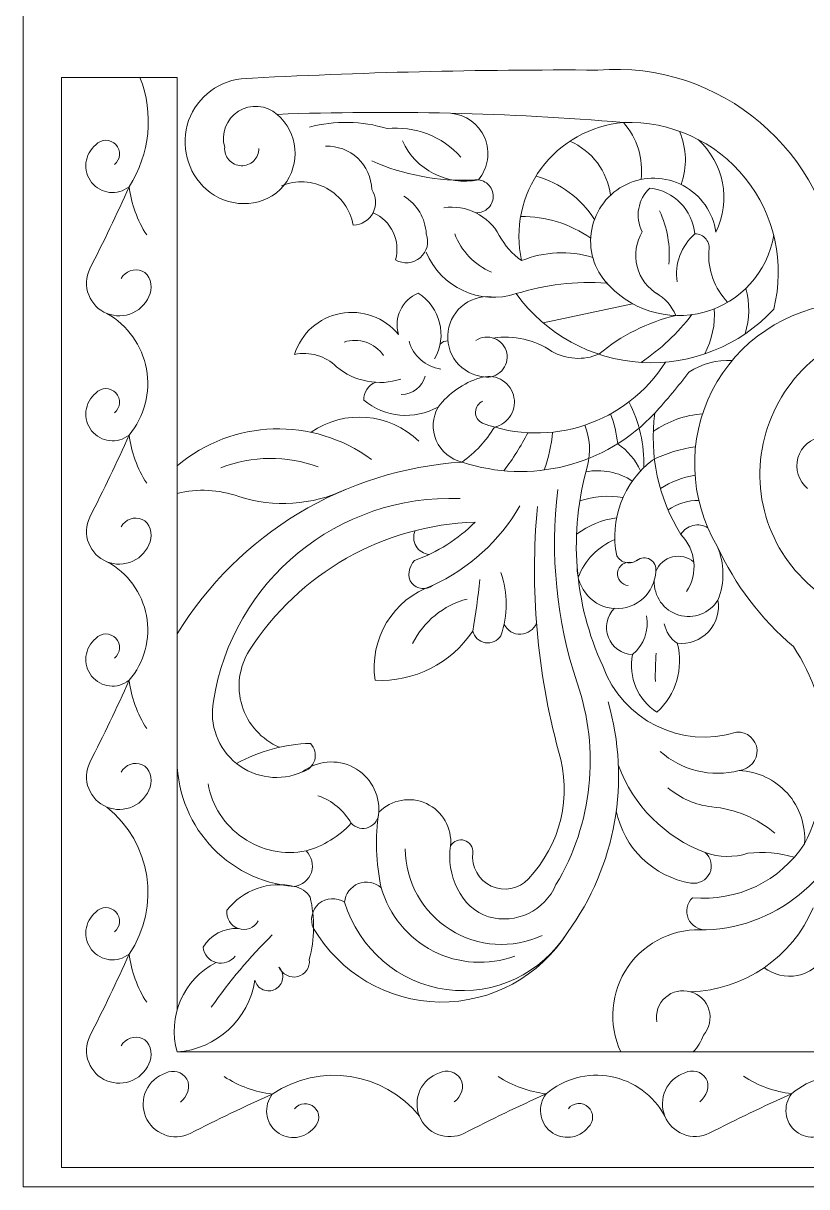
# Model space of a CAD drawing. Header units: millimetres. Extents: x 4613 to 4857, y 4354 to 4620.
# Drawn here: x 4613.2 to 4654.3, y 4497.8 to 4558.8 of the extents above; entities that cross this region are included whole.
import ezdxf

# ---------------------------------------------------------------- set-up
doc = ezdxf.new("R2010")
doc.units = ezdxf.units.MM
doc.header["$MEASUREMENT"] = 0
doc.layers.add('Layer 1', color=18, linetype='Continuous', true_color=0x000000)

msp = doc.modelspace()

# ---------------------------------------------------------------- linework, layer by layer
at = {"layer": 'Layer 1', "lineweight": 9}
for points, knots in [([(4613.246, 4619.823), (4613.246, 4619.823), (4857.246, 4619.823), (4857.246, 4619.823), (4857.246, 4619.823), (4857.246, 4497.823), (4857.246, 4497.823), (4857.246, 4497.823), (4613.246, 4497.823), (4613.246, 4497.823), (4613.246, 4497.823), (4613.246, 4619.823), (4613.246, 4619.823)], [0, 0, 0, 0, 0.25, 0.25, 0.25, 0.5, 0.5, 0.5, 0.75, 0.75, 0.75, 1, 1, 1, 1]), ([(4623.032, 4549.957), (4621.955, 4550.779), (4621.482, 4552.17), (4621.836, 4553.478), (4622.189, 4554.785), (4623.324, 4555.752), (4624.669, 4555.918)], [0, 0, 0, 0, 0.333333, 0.333333, 0.333333, 1, 1, 1, 1]), ([(4623.8, 4552.322), (4623.596, 4553.042), (4623.887, 4553.81), (4624.518, 4554.212), (4625.149, 4554.614), (4625.987, 4554.538), (4626.552, 4554.048)], [0, 0, 0, 0, 0.333333, 0.333333, 0.333333, 1, 1, 1, 1]), ([(4626.552, 4554.048), (4627.657, 4553.097), (4627.807, 4551.441), (4626.891, 4550.307), (4625.975, 4549.173), (4624.194, 4549.076), (4623.032, 4549.957)], [0, 0, 0, 0, 0.333333, 0.333333, 0.333333, 1, 1, 1, 1]), ([(4635.631, 4554.107), (4636.425, 4554.045), (4637.117, 4553.545), (4637.427, 4552.812), (4637.737, 4552.079), (4637.606, 4551.226), (4637.098, 4550.614)], [0, 0, 0, 0, 0.333333, 0.333333, 0.333333, 1, 1, 1, 1]), ([(4644.697, 4553.62), (4647.166, 4553.708), (4649.531, 4552.629), (4651.082, 4550.707), (4652.633, 4548.784), (4653.183, 4546.227), (4652.575, 4543.833)], [0, 0, 0, 0, 0.333333, 0.333333, 0.333333, 1, 1, 1, 1]), ([(4639.359, 4546.376), (4638.991, 4548.057), (4639.365, 4549.816), (4640.386, 4551.202), (4641.406, 4552.589), (4642.983, 4553.47), (4644.697, 4553.62)], [0, 0, 0, 0, 0.333333, 0.333333, 0.333333, 1, 1, 1, 1]), ([(4618.795, 4550.252), (4618.19, 4549.772), (4617.311, 4549.871), (4616.827, 4550.474), (4616.343, 4551.076), (4616.451, 4551.967), (4617.05, 4552.455)], [0, 0, 0, 0, 0.333333, 0.333333, 0.333333, 1, 1, 1, 1]), ([(4617.05, 4552.455), (4617.184, 4552.602), (4617.373, 4552.686), (4617.573, 4552.687), (4617.772, 4552.688), (4617.963, 4552.606), (4618.099, 4552.46), (4618.235, 4552.314), (4618.303, 4552.119), (4618.289, 4551.92), (4618.274, 4551.722), (4618.176, 4551.538), (4618.02, 4551.414)], [0, 0, 0, 0, 0.2, 0.2, 0.2, 0.4, 0.4, 0.4, 0.6, 0.6, 0.6, 1, 1, 1, 1]), ([(4625.592, 4552.258), (4625.594, 4552.014), (4625.496, 4551.779), (4625.321, 4551.609), (4625.146, 4551.438), (4624.907, 4551.347), (4624.663, 4551.355), (4624.419, 4551.364), (4624.188, 4551.472), (4624.026, 4551.654), (4623.863, 4551.836), (4623.781, 4552.079), (4623.8, 4552.322)], [0, 0, 0, 0, 0.2, 0.2, 0.2, 0.4, 0.4, 0.4, 0.6, 0.6, 0.6, 1, 1, 1, 1]), ([(4629.088, 4552.373), (4629.71, 4552.4), (4630.317, 4552.175), (4630.772, 4551.749), (4631.226, 4551.323), (4631.49, 4550.729), (4631.505, 4550.107)], [0, 0, 0, 0, 0.333333, 0.333333, 0.333333, 1, 1, 1, 1]), ([(4626.776, 4550.296), (4627.544, 4550.614), (4628.415, 4550.567), (4629.145, 4550.17), (4629.876, 4549.772), (4630.389, 4549.061), (4630.54, 4548.243)], [0, 0, 0, 0, 0.333333, 0.333333, 0.333333, 1, 1, 1, 1]), ([(4636.822, 4550.599), (4637.065, 4550.652), (4637.319, 4550.597), (4637.52, 4550.449), (4637.72, 4550.301), (4637.847, 4550.073), (4637.869, 4549.825), (4637.89, 4549.577), (4637.804, 4549.331), (4637.632, 4549.151), (4637.46, 4548.971), (4637.218, 4548.873), (4636.969, 4548.883)], [0, 0, 0, 0, 0.2, 0.2, 0.2, 0.4, 0.4, 0.4, 0.6, 0.6, 0.6, 1, 1, 1, 1]), ([(4643.866, 4545.151), (4643.15, 4545.918), (4642.841, 4546.979), (4643.035, 4548.01), (4643.229, 4549.041), (4643.909, 4549.921), (4644.855, 4550.376), (4645.801, 4550.83), (4646.906, 4550.806), (4647.832, 4550.313), (4648.757, 4549.82), (4649.394, 4548.907), (4649.545, 4547.869)], [0, 0, 0, 0, 0.2, 0.2, 0.2, 0.4, 0.4, 0.4, 0.6, 0.6, 0.6, 1, 1, 1, 1]), ([(4631.505, 4550.107), (4631.751, 4549.745), (4631.78, 4549.278), (4631.579, 4548.889), (4631.379, 4548.501), (4630.977, 4548.253), (4630.54, 4548.243)], [0, 0, 0, 0, 0.333333, 0.333333, 0.333333, 1, 1, 1, 1]), ([(4634.365, 4547.784), (4634.534, 4547.342), (4634.408, 4546.841), (4634.048, 4546.533), (4633.689, 4546.224), (4633.165, 4546.181), (4632.754, 4546.416)], [0, 0, 0, 0, 0.333333, 0.333333, 0.333333, 1, 1, 1, 1]), ([(4652.575, 4547.718), (4652.257, 4545.773), (4650.834, 4544.191), (4648.932, 4543.671), (4647.031, 4543.15), (4644.981, 4543.81), (4643.717, 4545.323)], [0, 0, 0, 0, 0.333333, 0.333333, 0.333333, 1, 1, 1, 1]), ([(4646.534, 4544.598), (4645.978, 4544.916), (4645.575, 4545.444), (4645.415, 4546.064), (4645.255, 4546.684), (4645.354, 4547.345), (4645.687, 4547.891)], [0, 0, 0, 0, 0.333333, 0.333333, 0.333333, 1, 1, 1, 1]), ([(4648.447, 4547.779), (4648.672, 4547.782), (4648.886, 4547.683), (4649.027, 4547.509), (4649.169, 4547.334), (4649.222, 4547.103), (4649.172, 4546.884)], [0, 0, 0, 0, 0.333333, 0.333333, 0.333333, 1, 1, 1, 1]), ([(4619.898, 4544.655), (4619.749, 4544.206), (4619.421, 4543.839), (4618.991, 4543.64), (4618.562, 4543.442), (4618.067, 4543.431), (4617.628, 4543.608), (4617.19, 4543.786), (4616.844, 4544.136), (4616.674, 4544.578), (4616.503, 4545.019), (4616.523, 4545.513), (4616.728, 4545.94)], [0, 0, 0, 0, 0.2, 0.2, 0.2, 0.4, 0.4, 0.4, 0.6, 0.6, 0.6, 1, 1, 1, 1]), ([(4618.382, 4545.435), (4618.586, 4545.831), (4619.061, 4546.004), (4619.471, 4545.83), (4619.882, 4545.657), (4620.04, 4545.078), (4619.898, 4544.655)], [0, 0, 0, 0, 0.333333, 0.333333, 0.333333, 1, 1, 1, 1]), ([(4637.385, 4540.283), (4636.814, 4540.34), (4636.291, 4540.628), (4635.936, 4541.08), (4635.582, 4541.531), (4635.428, 4542.111), (4635.508, 4542.679), (4635.589, 4543.247), (4635.897, 4543.758), (4636.363, 4544.094), (4636.828, 4544.429), (4637.414, 4544.56), (4637.978, 4544.457)], [0, 0, 0, 0, 0.2, 0.2, 0.2, 0.4, 0.4, 0.4, 0.6, 0.6, 0.6, 1, 1, 1, 1]), ([(4652.575, 4543.833), (4650.799, 4541.911), (4648.254, 4540.886), (4645.641, 4541.041), (4643.029, 4541.196), (4640.613, 4542.527), (4639.077, 4544.646)], [0, 0, 0, 0, 0.333333, 0.333333, 0.333333, 1, 1, 1, 1]), ([(4649.615, 4531.405), (4648.134, 4533.899), (4648.034, 4536.978), (4649.351, 4539.562), (4650.668, 4542.146), (4653.245, 4543.877), (4656.133, 4544.143)], [0, 0, 0, 0, 0.333333, 0.333333, 0.333333, 1, 1, 1, 1]), ([(4617.628, 4543.608), (4618.715, 4542.992), (4619.473, 4541.926), (4619.7, 4540.698), (4619.926, 4539.469), (4619.592, 4538.198), (4618.795, 4537.235)], [0, 0, 0, 0, 0.333333, 0.333333, 0.333333, 1, 1, 1, 1]), ([(4627.46, 4541.462), (4627.807, 4542.566), (4628.731, 4543.391), (4629.867, 4543.61), (4631.004, 4543.828), (4632.177, 4543.395), (4632.909, 4542.498)], [0, 0, 0, 0, 0.333333, 0.333333, 0.333333, 1, 1, 1, 1]), ([(4636.966, 4542.19), (4637.254, 4542.385), (4637.619, 4542.425), (4637.943, 4542.296), (4638.266, 4542.168), (4638.505, 4541.885), (4638.58, 4541.545), (4638.655, 4541.206), (4638.557, 4540.851), (4638.318, 4540.598), (4638.08, 4540.345), (4637.728, 4540.227), (4637.385, 4540.283)], [0, 0, 0, 0, 0.2, 0.2, 0.2, 0.4, 0.4, 0.4, 0.6, 0.6, 0.6, 1, 1, 1, 1]), ([(4659.058, 4527.415), (4655.829, 4527.658), (4653.087, 4529.869), (4652.165, 4532.973), (4651.243, 4536.077), (4652.388, 4539.468), (4654.96, 4541.435)], [0, 0, 0, 0, 0.333333, 0.333333, 0.333333, 1, 1, 1, 1]), ([(4637.182, 4540.227), (4637.531, 4540.354), (4637.917, 4540.33), (4638.248, 4540.163), (4638.579, 4539.995), (4638.827, 4539.696), (4638.931, 4539.339), (4639.036, 4538.983), (4638.988, 4538.6), (4638.799, 4538.28), (4638.611, 4537.96), (4638.297, 4537.732), (4637.935, 4537.65)], [0, 0, 0, 0, 0.2, 0.2, 0.2, 0.4, 0.4, 0.4, 0.6, 0.6, 0.6, 1, 1, 1, 1]), ([(4617.05, 4539.437), (4617.184, 4539.584), (4617.373, 4539.669), (4617.573, 4539.67), (4617.772, 4539.671), (4617.963, 4539.588), (4618.099, 4539.443), (4618.235, 4539.297), (4618.303, 4539.101), (4618.289, 4538.903), (4618.274, 4538.704), (4618.176, 4538.52), (4618.02, 4538.397)], [0, 0, 0, 0, 0.2, 0.2, 0.2, 0.4, 0.4, 0.4, 0.6, 0.6, 0.6, 1, 1, 1, 1]), ([(4618.795, 4537.235), (4618.19, 4536.755), (4617.311, 4536.854), (4616.827, 4537.456), (4616.343, 4538.058), (4616.451, 4538.949), (4617.05, 4539.437)], [0, 0, 0, 0, 0.333333, 0.333333, 0.333333, 1, 1, 1, 1]), ([(4637.305, 4537.859), (4637.081, 4537.967), (4636.94, 4538.196), (4636.946, 4538.444), (4636.952, 4538.693), (4637.106, 4538.917), (4637.334, 4539.014)], [0, 0, 0, 0, 0.333333, 0.333333, 0.333333, 1, 1, 1, 1]), ([(4636.248, 4535.817), (4635.642, 4535.954), (4635.138, 4536.371), (4634.89, 4536.94), (4634.642, 4537.508), (4634.681, 4538.165), (4634.991, 4538.703)], [0, 0, 0, 0, 0.333333, 0.333333, 0.333333, 1, 1, 1, 1]), ([(4654.35, 4534.425), (4653.873, 4534.814), (4653.674, 4535.449), (4653.842, 4536.041), (4654.011, 4536.633), (4654.526, 4537.069), (4655.136, 4537.149)], [0, 0, 0, 0, 0.333333, 0.333333, 0.333333, 1, 1, 1, 1]), ([(4619.898, 4531.638), (4619.749, 4531.189), (4619.421, 4530.821), (4618.991, 4530.623), (4618.562, 4530.424), (4618.067, 4530.413), (4617.628, 4530.591), (4617.19, 4530.768), (4616.844, 4531.119), (4616.674, 4531.56), (4616.503, 4532.001), (4616.523, 4532.496), (4616.728, 4532.922)], [0, 0, 0, 0, 0.2, 0.2, 0.2, 0.4, 0.4, 0.4, 0.6, 0.6, 0.6, 1, 1, 1, 1]), ([(4618.382, 4532.418), (4618.586, 4532.814), (4619.061, 4532.986), (4619.471, 4532.813), (4619.882, 4532.639), (4620.04, 4532.06), (4619.898, 4531.638)], [0, 0, 0, 0, 0.333333, 0.333333, 0.333333, 1, 1, 1, 1]), ([(4647.705, 4532.02), (4647.845, 4532.256), (4648.074, 4532.425), (4648.34, 4532.491), (4648.606, 4532.558), (4648.889, 4532.514), (4649.124, 4532.372)], [0, 0, 0, 0, 0.333333, 0.333333, 0.333333, 1, 1, 1, 1]), ([(4634.525, 4530.975), (4634.237, 4530.995), (4633.977, 4531.156), (4633.829, 4531.404), (4633.682, 4531.653), (4633.667, 4531.96), (4633.787, 4532.223)], [0, 0, 0, 0, 0.333333, 0.333333, 0.333333, 1, 1, 1, 1]), ([(4617.628, 4530.591), (4618.711, 4530.011), (4619.473, 4528.972), (4619.701, 4527.765), (4619.929, 4526.558), (4619.592, 4525.307), (4618.795, 4524.373)], [0, 0, 0, 0, 0.333333, 0.333333, 0.333333, 1, 1, 1, 1]), ([(4634.692, 4529.338), (4634.352, 4529.094), (4633.881, 4529.15), (4633.608, 4529.468), (4633.335, 4529.786), (4633.457, 4530.352), (4633.75, 4530.652)], [0, 0, 0, 0, 0.333333, 0.333333, 0.333333, 1, 1, 1, 1]), ([(4645.436, 4530.684), (4645.268, 4530.552), (4645.051, 4530.501), (4644.842, 4530.544), (4644.633, 4530.587), (4644.453, 4530.721), (4644.351, 4530.907)], [0, 0, 0, 0, 0.333333, 0.333333, 0.333333, 1, 1, 1, 1]), ([(4644.95, 4529.348), (4644.782, 4529.361), (4644.626, 4529.443), (4644.521, 4529.575), (4644.415, 4529.708), (4644.37, 4529.879), (4644.396, 4530.046), (4644.421, 4530.214), (4644.516, 4530.362), (4644.656, 4530.457), (4644.796, 4530.552), (4644.97, 4530.583), (4645.135, 4530.545)], [0, 0, 0, 0, 0.2, 0.2, 0.2, 0.4, 0.4, 0.4, 0.6, 0.6, 0.6, 1, 1, 1, 1]), ([(4645.408, 4530.663), (4645.605, 4530.82), (4645.879, 4530.84), (4646.097, 4530.713), (4646.315, 4530.587), (4646.433, 4530.335), (4646.395, 4530.085)], [0, 0, 0, 0, 0.333333, 0.333333, 0.333333, 1, 1, 1, 1]), ([(4646.395, 4530.085), (4646.545, 4530.463), (4646.869, 4530.746), (4647.264, 4530.843), (4647.658, 4530.941), (4648.079, 4530.84), (4648.388, 4530.576)], [0, 0, 0, 0, 0.333333, 0.333333, 0.333333, 1, 1, 1, 1]), ([(4646.395, 4530.085), (4646.337, 4528.959), (4645.384, 4528.088), (4644.257, 4528.13), (4643.129, 4528.172), (4642.247, 4529.171), (4642.273, 4530.299)], [0, 0, 0, 0, 0.333333, 0.333333, 0.333333, 1, 1, 1, 1]), ([(4649.652, 4528.583), (4649.225, 4527.886), (4648.383, 4527.562), (4647.598, 4527.793), (4646.814, 4528.025), (4646.284, 4528.787), (4646.305, 4529.605)], [0, 0, 0, 0, 0.333333, 0.333333, 0.333333, 1, 1, 1, 1]), ([(4645.179, 4525.72), (4644.614, 4525.745), (4644.116, 4526.1), (4643.909, 4526.626), (4643.703, 4527.152), (4643.832, 4527.758), (4644.229, 4528.16)], [0, 0, 0, 0, 0.333333, 0.333333, 0.333333, 1, 1, 1, 1]), ([(4649.652, 4528.583), (4649.756, 4527.981), (4649.571, 4527.366), (4649.154, 4526.92), (4648.736, 4526.474), (4648.129, 4526.251), (4647.522, 4526.316)], [0, 0, 0, 0, 0.333333, 0.333333, 0.333333, 1, 1, 1, 1]), ([(4638.274, 4526.711), (4638.1, 4526.437), (4637.779, 4526.293), (4637.459, 4526.346), (4637.138, 4526.398), (4636.878, 4526.641), (4636.799, 4526.956)], [0, 0, 0, 0, 0.333333, 0.333333, 0.333333, 1, 1, 1, 1]), ([(4640.142, 4527.379), (4640.008, 4527.037), (4639.685, 4526.806), (4639.318, 4526.789), (4638.951, 4526.773), (4638.606, 4526.98), (4638.443, 4527.309)], [0, 0, 0, 0, 0.333333, 0.333333, 0.333333, 1, 1, 1, 1]), ([(4618.795, 4524.373), (4618.19, 4523.893), (4617.311, 4523.992), (4616.827, 4524.594), (4616.343, 4525.197), (4616.451, 4526.088), (4617.05, 4526.575)], [0, 0, 0, 0, 0.333333, 0.333333, 0.333333, 1, 1, 1, 1]), ([(4617.05, 4526.575), (4617.184, 4526.722), (4617.373, 4526.807), (4617.573, 4526.808), (4617.772, 4526.809), (4617.963, 4526.726), (4618.099, 4526.581), (4618.235, 4526.435), (4618.303, 4526.239), (4618.289, 4526.041), (4618.274, 4525.842), (4618.176, 4525.658), (4618.02, 4525.535)], [0, 0, 0, 0, 0.2, 0.2, 0.2, 0.4, 0.4, 0.4, 0.6, 0.6, 0.6, 1, 1, 1, 1]), ([(4626.675, 4520.867), (4625.732, 4521.266), (4625.013, 4522.061), (4624.71, 4523.039), (4624.406, 4524.017), (4624.552, 4525.085), (4625.103, 4525.948)], [0, 0, 0, 0, 0.333333, 0.333333, 0.333333, 1, 1, 1, 1]), ([(4627.874, 4519.567), (4626.733, 4519.064), (4625.406, 4519.233), (4624.428, 4520.007), (4623.45, 4520.78), (4622.982, 4522.047), (4623.21, 4523.274)], [0, 0, 0, 0, 0.333333, 0.333333, 0.333333, 1, 1, 1, 1]), ([(4650.629, 4521.656), (4651.178, 4521.693), (4651.655, 4521.284), (4651.702, 4520.737), (4651.75, 4520.189), (4651.311, 4519.701), (4650.764, 4519.643)], [0, 0, 0, 0, 0.333333, 0.333333, 0.333333, 1, 1, 1, 1]), ([(4628.293, 4521.065), (4628.518, 4520.837), (4628.604, 4520.506), (4628.519, 4520.196), (4628.433, 4519.887), (4628.185, 4519.647), (4627.874, 4519.567)], [0, 0, 0, 0, 0.333333, 0.333333, 0.333333, 1, 1, 1, 1]), ([(4618.382, 4519.556), (4618.586, 4519.952), (4619.061, 4520.124), (4619.471, 4519.951), (4619.882, 4519.778), (4620.04, 4519.198), (4619.898, 4518.776)], [0, 0, 0, 0, 0.333333, 0.333333, 0.333333, 1, 1, 1, 1]), ([(4627.874, 4519.567), (4628.642, 4520.166), (4629.689, 4520.261), (4630.551, 4519.809), (4631.414, 4519.358), (4631.932, 4518.428), (4631.877, 4517.455)], [0, 0, 0, 0, 0.333333, 0.333333, 0.333333, 1, 1, 1, 1]), ([(4619.898, 4518.776), (4619.749, 4518.327), (4619.421, 4517.959), (4618.991, 4517.761), (4618.562, 4517.563), (4618.067, 4517.551), (4617.628, 4517.729), (4617.19, 4517.906), (4616.844, 4518.257), (4616.674, 4518.698), (4616.503, 4519.14), (4616.523, 4519.634), (4616.728, 4520.06)], [0, 0, 0, 0, 0.2, 0.2, 0.2, 0.4, 0.4, 0.4, 0.6, 0.6, 0.6, 1, 1, 1, 1]), ([(4650.764, 4519.643), (4651.732, 4519.603), (4652.643, 4519.173), (4653.289, 4518.451), (4653.934, 4517.728), (4654.259, 4516.77), (4654.19, 4515.804)], [0, 0, 0, 0, 0.333333, 0.333333, 0.333333, 1, 1, 1, 1]), ([(4628.065, 4515.428), (4626.917, 4515.203), (4625.727, 4515.449), (4624.762, 4516.109), (4623.796, 4516.769), (4623.135, 4517.794), (4622.927, 4518.945)], [0, 0, 0, 0, 0.333333, 0.333333, 0.333333, 1, 1, 1, 1]), ([(4631.877, 4517.455), (4632.528, 4518.12), (4633.526, 4518.304), (4634.371, 4517.915), (4635.216, 4517.526), (4635.723, 4516.625), (4635.641, 4515.699)], [0, 0, 0, 0, 0.333333, 0.333333, 0.333333, 1, 1, 1, 1]), ([(4631.877, 4517.455), (4631.882, 4517.11), (4631.674, 4516.798), (4631.354, 4516.668), (4631.034, 4516.539), (4630.663, 4516.625), (4630.427, 4516.876)], [0, 0, 0, 0, 0.333333, 0.333333, 0.333333, 1, 1, 1, 1]), ([(4635.641, 4515.699), (4635.787, 4515.95), (4636.086, 4516.067), (4636.364, 4515.983), (4636.641, 4515.898), (4636.823, 4515.619), (4636.804, 4515.329)], [0, 0, 0, 0, 0.333333, 0.333333, 0.333333, 1, 1, 1, 1]), ([(4628.065, 4515.428), (4628.367, 4515.138), (4628.476, 4514.7), (4628.344, 4514.303), (4628.213, 4513.905), (4627.859, 4513.618), (4627.443, 4513.565)], [0, 0, 0, 0, 0.333333, 0.333333, 0.333333, 1, 1, 1, 1]), ([(4640.432, 4510.992), (4638.877, 4510.271), (4637.062, 4510.388), (4635.613, 4511.302), (4634.163, 4512.217), (4633.276, 4513.819), (4633.257, 4515.533)], [0, 0, 0, 0, 0.333333, 0.333333, 0.333333, 1, 1, 1, 1]), ([(4641.164, 4513.666), (4640.584, 4512.287), (4639.061, 4511.562), (4637.624, 4511.981), (4636.187, 4512.4), (4635.389, 4514.223), (4635.641, 4515.699)], [0, 0, 0, 0, 0.333333, 0.333333, 0.333333, 1, 1, 1, 1]), ([(4639.717, 4513.963), (4639.219, 4513.428), (4638.434, 4513.274), (4637.771, 4513.58), (4637.108, 4513.886), (4636.719, 4514.604), (4636.804, 4515.329)], [0, 0, 0, 0, 0.333333, 0.333333, 0.333333, 1, 1, 1, 1]), ([(4648.986, 4515.342), (4649.296, 4515.075), (4649.392, 4514.636), (4649.222, 4514.264), (4649.051, 4513.893), (4648.642, 4513.681), (4648.237, 4513.741)], [0, 0, 0, 0, 0.333333, 0.333333, 0.333333, 1, 1, 1, 1]), ([(4630.085, 4512.736), (4630.12, 4513.173), (4630.399, 4513.552), (4630.806, 4513.713), (4631.213, 4513.875), (4631.681, 4513.786), (4632.005, 4513.491)], [0, 0, 0, 0, 0.333333, 0.333333, 0.333333, 1, 1, 1, 1]), ([(4639.013, 4509.908), (4637.611, 4509.402), (4636.062, 4509.499), (4634.735, 4510.177), (4633.407, 4510.854), (4632.418, 4512.059), (4632.005, 4513.491)], [0, 0, 0, 0, 0.333333, 0.333333, 0.333333, 1, 1, 1, 1]), ([(4628.456, 4511.367), (4628.249, 4511.816), (4628.365, 4512.347), (4628.741, 4512.668), (4629.117, 4512.989), (4629.675, 4513.011), (4630.085, 4512.736)], [0, 0, 0, 0, 0.333333, 0.333333, 0.333333, 1, 1, 1, 1]), ([(4649.028, 4511.286), (4648.625, 4511.277), (4648.257, 4511.515), (4648.099, 4511.886), (4647.941, 4512.257), (4648.029, 4512.693), (4648.315, 4512.978)], [0, 0, 0, 0, 0.333333, 0.333333, 0.333333, 1, 1, 1, 1]), ([(4618.795, 4510.021), (4618.19, 4509.541), (4617.311, 4509.64), (4616.827, 4510.242), (4616.343, 4510.844), (4616.451, 4511.735), (4617.05, 4512.223)], [0, 0, 0, 0, 0.333333, 0.333333, 0.333333, 1, 1, 1, 1]), ([(4617.05, 4512.223), (4617.184, 4512.37), (4617.373, 4512.454), (4617.573, 4512.456), (4617.772, 4512.457), (4617.963, 4512.374), (4618.099, 4512.228), (4618.235, 4512.083), (4618.303, 4511.887), (4618.289, 4511.689), (4618.274, 4511.49), (4618.176, 4511.306), (4618.02, 4511.182)], [0, 0, 0, 0, 0.2, 0.2, 0.2, 0.4, 0.4, 0.4, 0.6, 0.6, 0.6, 1, 1, 1, 1]), ([(4625.56, 4511.758), (4625.354, 4511.393), (4624.919, 4511.224), (4624.521, 4511.353), (4624.122, 4511.482), (4623.873, 4511.902), (4623.92, 4512.318)], [0, 0, 0, 0, 0.333333, 0.333333, 0.333333, 1, 1, 1, 1]), ([(4641.765, 4511.153), (4640.425, 4508.999), (4637.948, 4507.829), (4635.433, 4508.162), (4632.918, 4508.495), (4630.819, 4510.308), (4630.085, 4512.736)], [0, 0, 0, 0, 0.333333, 0.333333, 0.333333, 1, 1, 1, 1]), ([(4641.765, 4511.153), (4640.322, 4508.85), (4637.781, 4507.468), (4635.064, 4507.507), (4632.346, 4507.546), (4629.833, 4509.024), (4628.456, 4511.367)], [0, 0, 0, 0, 0.333333, 0.333333, 0.333333, 1, 1, 1, 1]), ([(4644.561, 4504.888), (4643.882, 4506.343), (4644.028, 4508.05), (4644.945, 4509.368), (4645.862, 4510.686), (4647.428, 4511.416), (4649.028, 4511.286)], [0, 0, 0, 0, 0.333333, 0.333333, 0.333333, 1, 1, 1, 1]), ([(4624.351, 4509.903), (4624.115, 4509.604), (4623.722, 4509.475), (4623.354, 4509.577), (4622.987, 4509.68), (4622.715, 4509.999), (4622.668, 4510.378)], [0, 0, 0, 0, 0.333333, 0.333333, 0.333333, 1, 1, 1, 1]), ([(4628.237, 4509.731), (4628.283, 4509.325), (4628.027, 4508.946), (4627.633, 4508.838), (4627.239, 4508.73), (4626.807, 4508.97), (4626.64, 4509.343)], [0, 0, 0, 0, 0.333333, 0.333333, 0.333333, 1, 1, 1, 1]), ([(4655.255, 4509.955), (4654.953, 4509.409), (4654.428, 4509.023), (4653.816, 4508.898), (4653.205, 4508.773), (4652.567, 4508.924), (4652.075, 4509.307)], [0, 0, 0, 0, 0.333333, 0.333333, 0.333333, 1, 1, 1, 1]), ([(4626.64, 4509.343), (4626.798, 4509.177), (4626.871, 4508.947), (4626.837, 4508.72), (4626.802, 4508.494), (4626.663, 4508.295), (4626.462, 4508.184), (4626.261, 4508.073), (4626.02, 4508.062), (4625.81, 4508.153), (4625.6, 4508.245), (4625.443, 4508.43), (4625.388, 4508.653)], [0, 0, 0, 0, 0.2, 0.2, 0.2, 0.4, 0.4, 0.4, 0.6, 0.6, 0.6, 1, 1, 1, 1]), ([(4646.444, 4506.471), (4646.367, 4506.945), (4646.538, 4507.426), (4646.897, 4507.745), (4647.255, 4508.064), (4647.757, 4508.177), (4648.219, 4508.046), (4648.681, 4507.915), (4649.044, 4507.557), (4649.182, 4507.097), (4649.319, 4506.637), (4649.209, 4506.135), (4648.895, 4505.771)], [0, 0, 0, 0, 0.2, 0.2, 0.2, 0.4, 0.4, 0.4, 0.6, 0.6, 0.6, 1, 1, 1, 1]), ([(4619.898, 4504.423), (4619.749, 4503.974), (4619.421, 4503.607), (4618.991, 4503.409), (4618.562, 4503.21), (4618.067, 4503.199), (4617.628, 4503.377), (4617.19, 4503.554), (4616.844, 4503.905), (4616.674, 4504.346), (4616.503, 4504.787), (4616.523, 4505.282), (4616.728, 4505.708)], [0, 0, 0, 0, 0.2, 0.2, 0.2, 0.4, 0.4, 0.4, 0.6, 0.6, 0.6, 1, 1, 1, 1]), ([(4618.382, 4505.203), (4618.586, 4505.6), (4619.061, 4505.772), (4619.471, 4505.599), (4619.882, 4505.425), (4620.04, 4504.846), (4619.898, 4504.423)], [0, 0, 0, 0, 0.333333, 0.333333, 0.333333, 1, 1, 1, 1]), ([(4621.986, 4500.609), (4621.56, 4500.403), (4621.068, 4500.383), (4620.626, 4500.553), (4620.185, 4500.722), (4619.832, 4501.07), (4619.654, 4501.508), (4619.476, 4501.946), (4619.486, 4502.438), (4619.684, 4502.868), (4619.882, 4503.298), (4620.25, 4503.628), (4620.699, 4503.778)], [0, 0, 0, 0, 0.2, 0.2, 0.2, 0.4, 0.4, 0.4, 0.6, 0.6, 0.6, 1, 1, 1, 1]), ([(4620.699, 4503.778), (4621.095, 4503.982), (4621.582, 4503.847), (4621.816, 4503.467), (4622.049, 4503.087), (4621.841, 4502.524), (4621.48, 4502.263)], [0, 0, 0, 0, 0.333333, 0.333333, 0.333333, 1, 1, 1, 1]), ([(4636.338, 4500.619), (4635.912, 4500.414), (4635.42, 4500.393), (4634.979, 4500.563), (4634.537, 4500.733), (4634.184, 4501.08), (4634.006, 4501.518), (4633.828, 4501.956), (4633.839, 4502.449), (4634.036, 4502.878), (4634.234, 4503.308), (4634.603, 4503.638), (4635.051, 4503.788)], [0, 0, 0, 0, 0.2, 0.2, 0.2, 0.4, 0.4, 0.4, 0.6, 0.6, 0.6, 1, 1, 1, 1]), ([(4635.051, 4503.788), (4635.448, 4503.992), (4635.934, 4503.857), (4636.168, 4503.477), (4636.401, 4503.098), (4636.193, 4502.534), (4635.832, 4502.273)], [0, 0, 0, 0, 0.333333, 0.333333, 0.333333, 1, 1, 1, 1]), ([(4640.649, 4502.69), (4641.582, 4503.489), (4642.826, 4503.824), (4644.033, 4503.599), (4645.241, 4503.375), (4646.285, 4502.608), (4646.868, 4501.527)], [0, 0, 0, 0, 0.333333, 0.333333, 0.333333, 1, 1, 1, 1]), ([(4649.2, 4500.629), (4648.774, 4500.423), (4648.282, 4500.402), (4647.84, 4500.572), (4647.399, 4500.742), (4647.046, 4501.089), (4646.868, 4501.527), (4646.69, 4501.965), (4646.701, 4502.458), (4646.898, 4502.888), (4647.096, 4503.318), (4647.465, 4503.647), (4647.913, 4503.797)], [0, 0, 0, 0, 0.2, 0.2, 0.2, 0.4, 0.4, 0.4, 0.6, 0.6, 0.6, 1, 1, 1, 1]), ([(4647.913, 4503.797), (4648.309, 4504.002), (4648.796, 4503.866), (4649.03, 4503.486), (4649.263, 4503.107), (4649.055, 4502.544), (4648.694, 4502.282)], [0, 0, 0, 0, 0.333333, 0.333333, 0.333333, 1, 1, 1, 1]), ([(4653.511, 4502.699), (4654.472, 4503.497), (4655.737, 4503.83), (4656.966, 4503.607), (4658.195, 4503.384), (4659.267, 4502.622), (4659.885, 4501.537)], [0, 0, 0, 0, 0.333333, 0.333333, 0.333333, 1, 1, 1, 1]), ([(4628.501, 4500.935), (4628.021, 4500.33), (4627.143, 4500.225), (4626.534, 4500.7), (4625.925, 4501.176), (4625.826, 4502.068), (4626.297, 4502.679)], [0, 0, 0, 0, 0.333333, 0.333333, 0.333333, 1, 1, 1, 1]), ([(4642.853, 4500.946), (4642.373, 4500.34), (4641.495, 4500.235), (4640.886, 4500.71), (4640.277, 4501.186), (4640.178, 4502.078), (4640.649, 4502.69)], [0, 0, 0, 0, 0.333333, 0.333333, 0.333333, 1, 1, 1, 1]), ([(4655.715, 4500.955), (4655.235, 4500.349), (4654.357, 4500.244), (4653.748, 4500.72), (4653.139, 4501.195), (4653.04, 4502.087), (4653.511, 4502.699)], [0, 0, 0, 0, 0.333333, 0.333333, 0.333333, 1, 1, 1, 1]), ([(4627.459, 4501.904), (4627.583, 4502.061), (4627.766, 4502.158), (4627.964, 4502.174), (4628.163, 4502.189), (4628.359, 4502.12), (4628.505, 4501.984), (4628.651, 4501.849), (4628.734, 4501.658), (4628.733, 4501.459), (4628.732, 4501.26), (4628.647, 4501.07), (4628.501, 4500.935)], [0, 0, 0, 0, 0.2, 0.2, 0.2, 0.4, 0.4, 0.4, 0.6, 0.6, 0.6, 1, 1, 1, 1]), ([(4641.812, 4501.915), (4641.935, 4502.071), (4642.118, 4502.169), (4642.317, 4502.184), (4642.515, 4502.199), (4642.712, 4502.13), (4642.858, 4501.995), (4643.003, 4501.859), (4643.086, 4501.669), (4643.085, 4501.47), (4643.085, 4501.271), (4643, 4501.08), (4642.853, 4500.946)], [0, 0, 0, 0, 0.2, 0.2, 0.2, 0.4, 0.4, 0.4, 0.6, 0.6, 0.6, 1, 1, 1, 1])]:
    msp.add_open_spline(points, degree=3, knots=knots, dxfattribs=at)
for points in [[(4643.352, 4556.37), (4649.787, 4556.882), (4655.428, 4552.084), (4655.975, 4545.652)], [(4624.669, 4555.918), (4630.891, 4556.251), (4637.121, 4556.402), (4643.352, 4556.37)], [(4621.311, 4555.978), (4621.311, 4555.978), (4615.246, 4555.978), (4615.246, 4555.978)], [(4615.246, 4555.978), (4615.246, 4555.978), (4615.246, 4498.823), (4615.246, 4498.823)], [(4619.362, 4555.978), (4620.101, 4554.09), (4619.89, 4551.96), (4618.795, 4550.252)], [(4621.311, 4507.09), (4621.311, 4507.09), (4621.311, 4555.978), (4621.311, 4555.978)], [(4626.552, 4554.048), (4632.604, 4554.27), (4638.663, 4554.127), (4644.697, 4553.62)], [(4628.242, 4553.379), (4629.578, 4553.738), (4630.99, 4553.71), (4632.31, 4553.298)], [(4632.31, 4553.298), (4633.763, 4553.458), (4635.205, 4552.903), (4636.177, 4551.81)], [(4644.697, 4553.62), (4645.42, 4552.803), (4645.757, 4551.715), (4645.622, 4550.633)], [(4647.634, 4553.159), (4648.015, 4552.273), (4648.047, 4551.275), (4647.723, 4550.366)], [(4637.098, 4550.614), (4635.459, 4550.286), (4633.808, 4551.133), (4633.116, 4552.655)], [(4641.896, 4552.64), (4643.054, 4552.135), (4643.86, 4551.056), (4644.018, 4549.802)], [(4648.607, 4552.731), (4649.971, 4551.503), (4650.353, 4549.517), (4649.545, 4547.869)], [(4636.822, 4550.599), (4634.996, 4550.527), (4633.178, 4550.871), (4631.505, 4551.605)], [(4640.123, 4550.81), (4641.386, 4550.45), (4642.474, 4549.639), (4643.18, 4548.532)], [(4618.795, 4550.252), (4618.143, 4548.798), (4617.454, 4547.359), (4616.728, 4545.94)], [(4619.714, 4547.729), (4619.22, 4548.489), (4618.906, 4549.352), (4618.795, 4550.252)], [(4645.687, 4547.891), (4645.288, 4548.659), (4645.453, 4549.598), (4646.087, 4550.185)], [(4646.087, 4550.185), (4647.339, 4550.034), (4648.319, 4549.033), (4648.447, 4547.779)], [(4633.196, 4549.759), (4633.883, 4549.329), (4634.319, 4548.592), (4634.365, 4547.784)], [(4631.577, 4548.888), (4632.532, 4548.475), (4633.034, 4547.418), (4632.754, 4546.416)], [(4635.291, 4549.151), (4636.465, 4549.325), (4637.623, 4548.746), (4638.191, 4547.703)], [(4646.595, 4548.985), (4647.003, 4548.111), (4647.168, 4547.144), (4647.076, 4546.184)], [(4639.314, 4548.697), (4640.625, 4548.704), (4641.907, 4548.306), (4642.984, 4547.558)], [(4637.787, 4545.777), (4636.892, 4546.149), (4636.192, 4546.878), (4635.854, 4547.788)], [(4639.359, 4546.376), (4638.875, 4546.725), (4638.475, 4547.179), (4638.191, 4547.703)], [(4647.509, 4545.265), (4647.374, 4546.207), (4647.728, 4547.155), (4648.447, 4547.779)], [(4639.077, 4544.646), (4637.181, 4544.022), (4635.123, 4544.972), (4634.365, 4546.818)], [(4639.359, 4546.376), (4640.547, 4546.861), (4641.867, 4546.921), (4643.093, 4546.544)], [(4650.16, 4544.2), (4649.472, 4544.918), (4649.114, 4545.891), (4649.172, 4546.884)], [(4639.077, 4544.646), (4640.61, 4545.116), (4642.217, 4545.305), (4643.817, 4545.205)], [(4632.909, 4542.498), (4632.648, 4543.383), (4633.097, 4544.322), (4633.949, 4544.675)], [(4633.949, 4544.675), (4635.106, 4543.936), (4635.48, 4542.417), (4634.803, 4541.223)], [(4646.397, 4544.682), (4646.865, 4544.413), (4647.235, 4543.999), (4647.45, 4543.503)], [(4651.109, 4544.923), (4651.324, 4544.144), (4651.313, 4543.319), (4651.08, 4542.546)], [(4645.18, 4544.118), (4645.18, 4544.118), (4640.486, 4543.12), (4640.486, 4543.12)], [(4643.408, 4541.474), (4644.581, 4542.452), (4645.965, 4543.147), (4647.45, 4543.503)], [(4648.283, 4543.548), (4647.539, 4542.577), (4646.645, 4541.732), (4645.634, 4541.045)], [(4649.46, 4543.857), (4649.517, 4543.037), (4649.343, 4542.216), (4648.958, 4541.489)], [(4630.055, 4542.11), (4630.828, 4542.357), (4631.672, 4542.066), (4632.13, 4541.397)], [(4635.129, 4540.695), (4634.33, 4540.803), (4633.673, 4541.38), (4633.461, 4542.157)], [(4635.091, 4541.997), (4635.193, 4542.113), (4635.343, 4542.177), (4635.498, 4542.169)], [(4637.877, 4542.319), (4638.95, 4542.483), (4640.045, 4542.234), (4640.942, 4541.622)], [(4627.46, 4541.462), (4628.257, 4541.625), (4629.083, 4541.382), (4629.666, 4540.814)], [(4643.408, 4541.474), (4642.608, 4541.136), (4641.696, 4541.191), (4640.942, 4541.622)], [(4646.908, 4541.062), (4644.874, 4537.852), (4640.859, 4536.516), (4637.305, 4537.859)], [(4648.132, 4540.527), (4648.803, 4540.971), (4649.6, 4541.186), (4650.404, 4541.142)], [(4633.039, 4540.166), (4631.878, 4539.786), (4630.603, 4540.031), (4629.666, 4540.814)], [(4634.315, 4540.329), (4634.157, 4539.761), (4633.644, 4539.365), (4633.054, 4539.355)], [(4648.132, 4540.527), (4647.565, 4539.788), (4646.968, 4539.073), (4646.344, 4538.382)], [(4631.086, 4539.064), (4631.075, 4539.476), (4631.326, 4539.85), (4631.71, 4539.997)], [(4634.991, 4538.703), (4635.542, 4539.429), (4636.31, 4539.963), (4637.182, 4540.227)], [(4634.991, 4538.703), (4633.74, 4538.007), (4632.189, 4538.152), (4631.086, 4539.064)], [(4628.329, 4537.378), (4630.076, 4538.598), (4632.447, 4538.398), (4633.968, 4536.905)], [(4644.99, 4538.974), (4645.535, 4537.91), (4645.803, 4536.725), (4645.77, 4535.53)], [(4621.311, 4535.626), (4624.22, 4538.076), (4628.435, 4538.209), (4631.497, 4535.952)], [(4646.344, 4538.382), (4643.773, 4535.624), (4639.824, 4534.623), (4636.248, 4535.817)], [(4644.018, 4538.341), (4644.215, 4537.84), (4644.343, 4537.315), (4644.397, 4536.779)], [(4647.705, 4532.02), (4646.53, 4533.919), (4646.049, 4536.168), (4646.344, 4538.382)], [(4646.264, 4537.427), (4647.031, 4537.959), (4647.925, 4538.278), (4648.855, 4538.35)], [(4618.795, 4537.235), (4618.143, 4535.78), (4617.454, 4534.342), (4616.728, 4532.922)], [(4619.714, 4534.712), (4619.22, 4535.472), (4618.906, 4536.335), (4618.795, 4537.235)], [(4637.935, 4537.65), (4637.502, 4536.931), (4636.928, 4536.307), (4636.248, 4535.817)], [(4639.689, 4537.353), (4639.33, 4536.654), (4638.91, 4535.987), (4638.435, 4535.359)], [(4640.987, 4537.385), (4640.927, 4536.707), (4640.778, 4536.039), (4640.541, 4535.401)], [(4642.676, 4537.752), (4642.949, 4537.074), (4642.997, 4536.325), (4642.815, 4535.617)], [(4644.397, 4536.779), (4644.918, 4536.422), (4645.333, 4535.929), (4645.597, 4535.355)], [(4646.225, 4535.921), (4646.931, 4536.282), (4647.696, 4536.518), (4648.483, 4536.618)], [(4623.6, 4535.519), (4625.237, 4536.161), (4627.055, 4536.175), (4628.702, 4535.56)], [(4621.311, 4526.807), (4624.528, 4532.057), (4630.103, 4535.418), (4636.248, 4535.817)], [(4643.617, 4525.125), (4642.101, 4528.412), (4641.817, 4532.137), (4642.815, 4535.617)], [(4642.729, 4535.304), (4643.572, 4535.465), (4644.445, 4535.292), (4645.163, 4534.822)], [(4644.351, 4530.907), (4643.955, 4532.799), (4644.686, 4534.752), (4646.225, 4535.921)], [(4646.635, 4534.437), (4647.191, 4534.782), (4647.81, 4535.015), (4648.456, 4535.123)], [(4621.311, 4534.174), (4622.379, 4534.438), (4623.502, 4534.381), (4624.539, 4534.011)], [(4623.21, 4523.274), (4624.191, 4529.584), (4629.759, 4534.155), (4636.14, 4533.905)], [(4630.131, 4534.377), (4628.381, 4533.549), (4626.381, 4533.419), (4624.539, 4534.011)], [(4642.267, 4524.245), (4641.189, 4527.505), (4640.845, 4530.965), (4641.259, 4534.374)], [(4642.409, 4533.776), (4643.136, 4534.026), (4643.914, 4534.086), (4644.67, 4533.951)], [(4647.037, 4533.307), (4647.51, 4533.638), (4648.075, 4533.813), (4648.652, 4533.809)], [(4639.267, 4533.515), (4638.207, 4531.687), (4636.609, 4530.228), (4634.692, 4529.338)], [(4641.302, 4520.657), (4640.169, 4524.83), (4639.792, 4529.173), (4640.188, 4533.479)], [(4625.103, 4525.948), (4627.691, 4530), (4632.118, 4532.514), (4636.923, 4532.666)], [(4636.923, 4532.666), (4636.026, 4531.77), (4634.942, 4531.082), (4633.75, 4530.652)], [(4642.24, 4532.033), (4642.856, 4532.493), (4643.578, 4532.79), (4644.339, 4532.898)], [(4642.324, 4529.76), (4642.66, 4530.662), (4643.358, 4531.385), (4644.248, 4531.754)], [(4647.705, 4532.02), (4648.502, 4531.22), (4648.628, 4529.968), (4648.007, 4529.024)], [(4649.615, 4531.405), (4650.002, 4530.507), (4650.015, 4529.491), (4649.652, 4528.583)], [(4653.607, 4526.141), (4651.909, 4527.584), (4650.546, 4529.381), (4649.615, 4531.405)], [(4638.274, 4530.025), (4638.649, 4528.952), (4638.649, 4527.784), (4638.274, 4526.711)], [(4631.686, 4524.378), (4631.355, 4526.54), (4632.623, 4528.63), (4634.692, 4529.338)], [(4637.168, 4529.657), (4637.087, 4528.751), (4636.964, 4527.85), (4636.799, 4526.956)], [(4633.645, 4526.305), (4634.22, 4527.459), (4635.267, 4528.309), (4636.514, 4528.637)], [(4645.903, 4527.762), (4646.051, 4527.001), (4645.773, 4526.219), (4645.179, 4525.72)], [(4636.799, 4526.956), (4635.668, 4525.257), (4633.725, 4524.278), (4631.686, 4524.378)], [(4647.522, 4526.316), (4647.166, 4526.55), (4646.921, 4526.919), (4646.84, 4527.337)], [(4647.522, 4526.316), (4647.865, 4525.007), (4647.454, 4523.614), (4646.457, 4522.7)], [(4646.457, 4522.7), (4645.45, 4523.347), (4644.943, 4524.547), (4645.179, 4525.72)], [(4646.372, 4524.316), (4646.362, 4524.813), (4646.377, 4525.31), (4646.414, 4525.805)], [(4653.607, 4526.141), (4655.66, 4523.057), (4655.881, 4519.1), (4654.19, 4515.804)], [(4650.629, 4521.656), (4647.743, 4520.75), (4644.652, 4522.282), (4643.617, 4525.125)], [(4618.795, 4524.373), (4618.143, 4522.918), (4617.454, 4521.48), (4616.728, 4520.06)], [(4619.714, 4521.85), (4619.22, 4522.61), (4618.906, 4523.473), (4618.795, 4524.373)], [(4642.267, 4524.245), (4643.489, 4520.731), (4643.084, 4516.853), (4641.164, 4513.666)], [(4643.894, 4523.24), (4645.093, 4519.1), (4644.306, 4514.635), (4641.765, 4511.153)], [(4624.425, 4520.015), (4625.611, 4520.67), (4626.938, 4521.03), (4628.293, 4521.065)], [(4627.443, 4513.565), (4623.88, 4513.847), (4621.175, 4516.898), (4621.311, 4520.47)], [(4641.302, 4520.657), (4642.012, 4518.304), (4641.406, 4515.748), (4639.717, 4513.963)], [(4650.764, 4519.643), (4649.305, 4519.264), (4647.753, 4519.64), (4646.628, 4520.644)], [(4648.986, 4515.342), (4646.881, 4516.137), (4645.22, 4517.804), (4644.433, 4519.912)], [(4628.686, 4518.324), (4629.426, 4518.074), (4630.046, 4517.558), (4630.427, 4516.876)], [(4649.333, 4517.738), (4648.483, 4517.833), (4647.681, 4518.183), (4647.031, 4518.74)], [(4617.628, 4517.729), (4619.965, 4515.858), (4620.471, 4512.501), (4618.795, 4510.021)], [(4656.861, 4518.191), (4656.218, 4514.326), (4652.943, 4511.442), (4649.028, 4511.286)], [(4649.333, 4517.738), (4650.549, 4517.628), (4651.704, 4517.146), (4652.638, 4516.359)], [(4632.005, 4513.491), (4631.722, 4514.794), (4631.679, 4516.137), (4631.877, 4517.455)], [(4648.237, 4513.741), (4646.271, 4514.069), (4644.712, 4515.583), (4644.323, 4517.539)], [(4630.427, 4516.876), (4629.788, 4516.185), (4628.97, 4515.684), (4628.065, 4515.428)], [(4654.19, 4515.804), (4652.911, 4513.843), (4650.645, 4512.754), (4648.315, 4512.978)], [(4651.224, 4515.303), (4650.494, 4515.073), (4649.708, 4515.087), (4648.986, 4515.342)], [(4651.224, 4515.303), (4652.039, 4515.41), (4652.867, 4515.338), (4653.652, 4515.094)], [(4623.92, 4512.318), (4624.747, 4513.389), (4626.126, 4513.877), (4627.443, 4513.565)], [(4627.443, 4513.565), (4627.791, 4513.512), (4628.097, 4513.308), (4628.28, 4513.008)], [(4628.28, 4513.008), (4628.529, 4511.928), (4628.514, 4510.804), (4628.237, 4509.731)], [(4654.641, 4512.45), (4653.546, 4509.854), (4651.035, 4508.134), (4648.219, 4508.046)], [(4622.668, 4510.378), (4623.054, 4511.021), (4623.762, 4511.401), (4624.511, 4511.368)], [(4623.099, 4507.23), (4624.043, 4508.592), (4625.113, 4509.862), (4626.294, 4511.024)], [(4618.795, 4510.021), (4618.143, 4508.566), (4617.454, 4507.128), (4616.728, 4505.708)], [(4619.714, 4507.497), (4619.22, 4508.258), (4618.906, 4509.121), (4618.795, 4510.021)], [(4621.311, 4504.888), (4620.785, 4506.737), (4621.641, 4508.702), (4623.352, 4509.581)], [(4625.388, 4508.653), (4625.075, 4506.601), (4623.381, 4505.038), (4621.311, 4504.888)], [(4648.895, 4505.771), (4648.775, 4505.443), (4648.59, 4505.143), (4648.351, 4504.888)], [(4715.246, 4504.888), (4715.246, 4504.888), (4621.311, 4504.888), (4621.311, 4504.888)], [(4626.297, 4502.679), (4628.775, 4504.359), (4632.131, 4503.851), (4634.006, 4501.518)], [(4626.297, 4502.679), (4625.397, 4502.789), (4624.534, 4503.103), (4623.773, 4503.596)], [(4640.649, 4502.69), (4639.749, 4502.799), (4638.886, 4503.113), (4638.125, 4503.607)], [(4653.511, 4502.699), (4652.611, 4502.809), (4651.748, 4503.122), (4650.987, 4503.616)], [(4621.986, 4500.609), (4623.405, 4501.336), (4624.843, 4502.026), (4626.297, 4502.679)], [(4636.338, 4500.619), (4637.758, 4501.346), (4639.195, 4502.036), (4640.649, 4502.69)], [(4649.2, 4500.629), (4650.619, 4501.355), (4652.057, 4502.045), (4653.511, 4502.699)], [(4715.246, 4498.823), (4715.246, 4498.823), (4615.246, 4498.823), (4615.246, 4498.823)]]:
    msp.add_open_spline(points, degree=3, dxfattribs=at)

doc.saveas('drawing.dxf')
